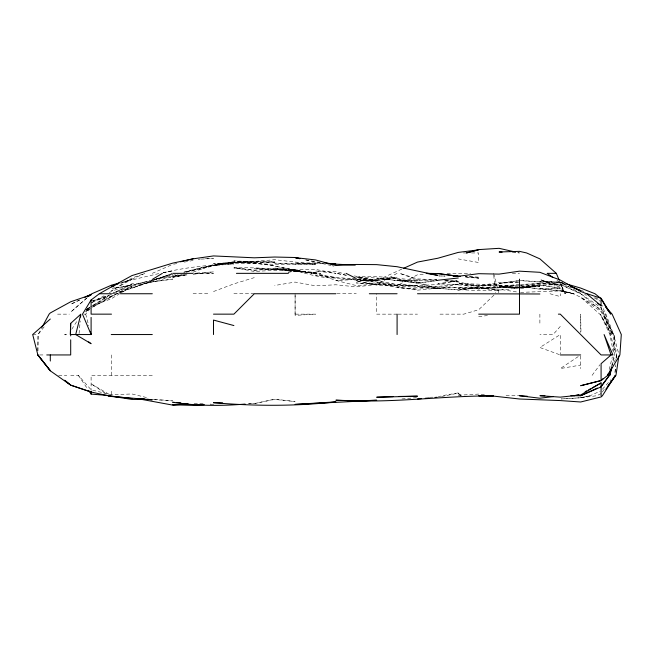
<?xml version="1.0" encoding="UTF-8"?>
<svg xmlns="http://www.w3.org/2000/svg" width="654" height="654" viewBox="0 0 654 654"><rect width="100%" height="100%" fill="white"/><g stroke="black" fill="none" stroke-linecap="round" stroke-linejoin="round"><path stroke-width="0.49" stroke-dasharray="3.27 2.45" d="M37.899 350.863L38.079 334.546L41.439 328.341M37.842 350.863L38.079 334.546L45.412 325.234M615.013 372.428L615.447 366.6M616.093 357.861L616.305 354.942L610.362 334.546L603.487 314.149L601.083 310.601L580.687 293.744L560.29 284.163L539.885 282.969L520.461 285.504M613.1 351.059L614.507 334.546L614.793 354.942L612.446 364.662M79.06 333.573L80.213 320.942M615.079 372.428L615.831 364.662M616.575 356.888L616.763 354.942L613.043 334.546L603.487 314.149L612.169 334.546L602.35 305.467M611.784 365.627L613.509 356.888M295.363 314.149L315.498 314.149L295.093 315.383L295.109 294.766M609.226 369.518L612.299 356.888M611.106 367.36L615.537 359.381M616.027 358.49L617.008 356.716M71.776 329.24L77.703 320.01M592.107 375.347L599.89 364.769M602.277 392.024L604.664 388.844M84.104 314.149L85.715 314.149L91.102 307.421M560.29 326.42L553.112 334.546L539.885 334.546M602.391 389.253L610.877 379.737M493.942 295.134L478.687 309.726L463.809 314.149L437.894 314.149M86.655 309.882L89.614 307.445L86.655 309.931M90.309 306.914L86.361 309.931L90.309 307.004M86.287 309.98L91.102 306.407L111.499 298.665L119.617 293.744M92.729 306.334L109.055 295.387M578.242 356.577L560.29 368.562L580.687 365.055M109.292 292.771L111.499 291.316L131.895 283.828L152.3 281.939L172.697 279.086L152.3 282.029L131.895 286.256L112.423 293.409L131.895 284.188L112.047 293.744M86.042 311.353L90.26 308.565M85.486 311.59L90.301 308.516M92.803 305.353L108.948 295.33M121.26 292.73L131.895 286.125L91.985 305.802M86.949 310.364L90.268 308.475M111.499 296.564L91.985 307.503L116.984 293.744L131.895 288.071L171.708 273.683L131.895 288.071L152.3 281.588L181.583 274.688M397.092 273.347L376.696 284.506L356.291 286.869L335.894 284.784L315.498 285.806L295.093 282.087L274.696 285.487M91.102 302.859L105.18 295.183M518.467 286.485C464.332 288.855 410.287 286.493 356.291 282.929L397.092 285.7L417.489 274.762L425.264 274.222M601.083 393.61L596.759 395.744L580.687 397.755L561.263 398.965L580.687 397.771L590.088 395.744L600.168 391.141M79.567 299.949L70.697 304.298L79.567 300.161M401.728 269.154L376.696 280.574L356.291 280.059L376.696 280.795L397.092 277.157L376.696 279.307L357.313 279.511M152.3 273.347L172.697 264.38M92.026 302.459L108.719 295.216M213.498 291.529L233.895 283.861L254.292 277.631M120.769 283.386L131.895 279.233L144.959 273.347L131.895 278.073L111.499 290.801L131.895 279.233L120.769 283.019M193.094 272.162L213.498 264.674L233.895 261.665L254.292 262.197L274.696 261.878C243.803 260.079 213.294 264.085 183.512 272.195M437.894 397.06L441.81 395.744L458.291 392.891L461.103 395.744L458.291 395.261L458.291 392.891M92.067 300.963L131.895 287.556L111.499 296.115L92.067 301.02M178.141 274.786L172.697 276.511L153.273 279.765M153.273 280.116L172.697 274.214L155.211 279.111M175.468 274.705L153.273 279.716M186.464 272.228C208.397 265.328 231.303 261.96 254.292 262.197L233.895 262.344L213.498 263.611C247.506 262.172 281.498 265.826 315.498 264.355L274.696 259.703L254.292 261.445L233.895 262.344L213.498 264.674L183.799 272.317M122.184 282.226L159.748 273.347M152.3 279.928L131.895 285.308L112.472 288.185L131.895 285.455L152.3 280.411M520.461 287.678L539.885 282.969L560.29 285.569L539.885 279.544L560.29 287.302L565.857 293.744L560.29 283.803L564.803 293.744L559.562 281.048M163.132 272.677C186.316 267.298 210.122 264.649 233.895 263.93L213.498 265.581L233.895 262.516L254.292 263.022L274.696 265.745L254.292 263.145L233.895 262.516L213.498 265.851L193.094 270.772L184.477 272.219M580.687 397.755L590.088 395.744M163.132 272.783L172.697 270.919L163.729 272.604M173.67 264.191L178.526 263.251M184.354 262.131L193.094 260.439M441.483 396.553L458.291 393.144L461.103 395.744M193.094 274.304L213.498 271.868L194.066 273.266M288.161 272.154L295.093 271.116L315.498 273.347L274.696 269.186L254.292 268.483C276.446 269.881 298.796 270.037 320.762 273.347C291.897 270.552 262.965 266.832 233.895 267.993L254.292 270.176L274.696 269.186L295.093 269.922L315.498 269.399L335.894 273.347L315.498 271.042L335.894 271.492L344.674 273.936M184.354 274.623L172.697 276.315L189.21 274.688M288.161 272.219L295.093 271.222L274.696 268.827L254.292 270.208L233.895 267.6L254.292 271.475L274.696 270.315L295.093 270.331L315.498 273.29L274.696 268.998L295.093 270.331L311.762 273.347L295.093 269.742L274.696 266.325C295.477 268.786 314.639 278.563 335.894 278.007L315.498 273.446L335.894 280.419L356.291 285.594L376.696 284.098L356.291 281.073L376.696 285.087L417.489 287.261L437.894 287.817L458.291 287.449L478.687 288.806L499.092 287.351L519.489 287.67M520.461 287.507L539.885 286.231L519.489 288.005L499.092 286.28L519.489 287.572C485.742 293.948 451.464 287.809 417.489 288.046M520.461 288.651L539.885 285.872L520.51 286.436M397.092 285.749L376.696 283.059L397.092 287.678L417.489 289.215L397.092 287.253L417.489 290.172L437.894 288.177L458.291 290.098L478.687 287.629L519.489 287.523M478.687 316.618L487.434 315.555M436.921 280.533C410.401 286.288 384.029 276.184 357.313 277.41M458.291 290.098L478.687 287.654L499.092 290.441L478.687 287.654L458.291 288.553L478.687 287.899L499.092 289.207L518.516 292.248M355.318 278.293L335.894 280.492L356.291 279.52M519.489 284.351L499.092 286.452L518.467 285.675M401.948 398.948L417.489 397.542M518.516 282.078L499.092 283.28L519.489 280.55L478.687 286.689L458.291 283.427L499.092 284.931L478.687 285.7L499.092 282.561L519.489 282.013M210.433 404.352L213.498 404.172L210.433 404.066M458.291 395.261L478.687 394.076L486.421 394.82M249.199 403.853L254.292 403.583L274.696 399.414L295.093 401.564L274.696 399.136L254.292 403.583L248.177 403.428M198.195 259.262L200.238 259.156M201.26 259.107L213.498 258.493L203.296 258.641M356.291 277.026C383.604 274.467 410.548 281.866 437.894 280.419L417.489 283.157L397.092 280.427L417.489 280.231L397.092 280.582L376.696 278.105L397.092 278.441L376.696 280.067L357.264 277.509M520.51 284.318L539.885 283.771L560.29 284.196L570.002 287.098M520.51 292.371L560.29 290.916L574.138 293.744L560.29 290.981L520.461 286.575M429.735 397.256L432.793 397.182M520.51 285.618L560.29 284.588L580.687 293.744L601.083 307.633L613.583 334.546L618.766 353.969M436.872 279.863L417.489 279.904L399.7 273.347L417.489 278.923L436.872 279.757M463.392 252.951L466.449 252.951M471.55 252.951L478.687 252.951L478.687 262.516L458.291 258.91M194.115 273.347L213.498 273.347L193.094 273.331M447.074 273.347L470.528 273.347M512.352 273.347L519.489 273.347M193.094 293.744L209.509 293.744M233.895 293.744L254.292 293.744M336.916 293.744L356.291 293.744M57.568 314.149L69.283 314.149M397.092 314.149L376.696 314.149L376.696 293.744M398.049 314.149L417.489 314.149M32.7 334.546L38.079 334.546M39.673 354.942L45.339 354.942M58.615 375.347L66.798 375.347M70.697 375.347L78.357 375.347L91.102 389.792L111.499 394.844L131.895 393.945L148.474 398.024M152.3 375.347L91.102 375.347L91.102 390.348M506.057 395.744L519.489 395.744M445.031 276.029L438.908 275.963L445.031 276.07M519.489 285.635L478.687 285.561L458.291 283.313L478.687 289.093L499.092 285.455L519.489 287.907M323.656 263.734L295.093 263.137L315.498 262.843L323.656 263.341M565.849 284.719L560.29 282.773L539.885 282.087L520.461 280.623M194.115 403.51L204.318 403.861M518.467 287.629L499.092 286.885L519.489 288.798M357.313 279.569L376.696 280.37L397.092 284.629L417.489 285.528L437.894 284.555L458.291 280.525L437.894 283.722L478.687 286.084L458.291 282.005L444.687 280.95M512.352 252.607L519.489 252.951L517.543 252.509M520.51 280.599L560.29 282.618L564.925 284.286M357.264 279.585L376.696 280.795L357.264 278.31M153.273 399.61L172.697 400.927L153.273 399.128M444.687 280.37L458.291 281.392L445.66 280.402M465.092 276.944L478.687 278.261L465.092 276.855M320.354 262.54L305.778 259.949M356.291 279.389L315.498 275.056L335.894 277.975L376.696 282.242L397.092 285.667L417.489 285.52L397.092 284.555L357.264 279.511M520.461 286.591L539.885 289.182L560.29 288.774L539.885 288.716L560.29 290.916L573.681 293.744L560.29 290.065L572.994 293.744L580.687 297.178L601.083 309.448L605.947 314.149L613.583 334.546L601.083 311.705L580.687 297.178L601.083 315.318L611.318 334.546L600.307 314.149L609.88 334.546L613.313 352.032M357.264 277.443L376.696 280.37L354.354 275.898M346.301 275.187L336.311 273.347L346.301 275.326M331.038 265.508L305.778 259.891M332.011 265.72L333.949 266.153M549.989 293.744L560.29 296.605L560.29 293.744M563.2 283.01L560.29 282.168L539.885 281.269L560.29 282.168L564.925 284.065L560.29 282.168L580.687 293.245M580.687 290.294L585.265 291.864M559.358 354.607L539.885 347.503L560.29 334.546L560.29 353.953M594.102 297.75L600.217 301.249M108.948 394.248L91.102 383.8L106.52 394.117M584.709 294.316L586.352 295.453M557.004 280.402L560.29 282.757M595.524 297.374L600.29 301.003M78.357 375.347L87.775 389.204M493.598 273.347L498.83 292.771M85.715 314.149L88.789 325.806M493.77 275.293L495.307 292.771M580.965 331.488L580.687 314.149L580.687 332.404M601.083 306.612L601.083 310.601M580.687 355.956L580.687 368.603M539.885 314.149L539.885 323.697M295.093 293.744L295.093 315.383M111.499 354.942L111.499 375.347M111.499 391.215L111.499 395.147M87.325 297.521L70.697 312.122L87.325 297.595M458.291 284.171L437.894 288.684L417.489 286.542L437.894 286.452L458.291 284.171M186.251 274.737L172.697 277.517L186.3 274.737M539.885 284.49L520.461 287.842L539.885 285.357L560.29 288.095L539.885 284.49M315.498 263.954L295.093 264.077L274.696 263.129L315.498 263.954M274.696 262.45L254.292 262.385L233.895 260.913L274.696 262.45M478.687 277.222L465.427 276.609L478.687 277.222M295.093 269.742L274.696 268.066L295.093 269.808M417.489 282.144L397.092 279.176L417.489 283.149L437.894 288.684L417.489 282.144"/><path stroke-width="0.98" d="M70.28 334.546L70.697 323.362L80.834 314.149L75.709 334.546L91.102 343.702L88.674 341.87M70.469 334.546L70.697 323.362M80.565 317.059L80.744 315.114M618.88 355.915L615.962 375.347L605.849 389.22M611.408 367.573L609.871 375.347L611.752 367.573M608.277 373.401L607.811 375.347L610.91 369.134M41.921 327.45L49.115 314.149L50.301 312.955L70.697 301.78L91.102 294.791L88.437 296.025M587.112 293.744L601.083 298.298L601.083 305.712L586.63 293.744L580.687 291.439L560.29 280.084L539.885 272.309L519.489 271.165L499.092 274.108L478.687 273.683L458.291 276.274L437.894 273.552L426.195 273.347L437.894 275.383L397.092 266.709L376.696 264.633L356.291 264.461L335.894 265.516L315.498 259.924L295.093 257.619L299.949 258.682L295.093 257.504L274.696 257.03L254.292 257.807L213.498 255.927L193.094 258.837L172.697 263.121L131.895 275.596L111.499 286.853L99.334 293.744L91.102 299.982L82.502 314.149L91.102 334.546L70.697 334.546L70.697 335.903M607.942 385.95L615.373 375.347L602.408 395.744L601.083 396.945L580.687 401.989L560.29 400.575L519.489 399.005L490.255 395.744L493.198 395.744L478.687 395.744L492.969 395.752M601.083 386.342L609.405 375.347L601.083 386.898L580.687 395.744L570.844 395.744M603.184 378.552L601.083 380.473L580.687 385.705L601.083 380.628L607.738 375.347L619.886 354.942L621.3 334.546L612.136 314.149L605.637 306.857M50.301 319.029L32.7 334.546L37.858 354.942L50.301 370.826L70.697 385.165L91.102 392.016L111.499 396.504L152.3 399.774L147.444 399.275M88.83 296.188L91.879 293.744L111.499 285.169L119.273 283.027M152.3 279.422L162.356 273.347M601.083 395.744L601.083 382.925L580.687 394.983L560.29 397.142L540.523 395.744M585.126 391.73L586.9 390.757M588.674 389.776L590.448 388.795M592.222 387.814L601.083 382.925M84.889 297.333L91.102 294.292M580.687 395.744L597.38 388.051M403.583 268.32L417.489 262.082L437.894 258.224L458.291 252.403L478.687 249.853L466.449 252.951L478.687 249.607L499.092 248.324L515.605 252.068M111.499 286.853L114.278 285.814M111.499 286.174L117.99 283.967M180.471 261.821L193.094 258.788M573.991 395.744L578.774 394.624M553.488 396.569L539.885 398.221L519.489 395.744L527.263 396.242M437.894 280.247L458.291 277.999M417.489 398.973L421.38 398.638M425.264 398.294L429.147 397.959M434.975 397.452L436.921 397.289M188.238 403.87L172.697 405.104L137.724 398.67M370.867 400.567L295.093 404.409L335.894 401.875C295.191 406.371 254.267 406.175 213.498 402.692L222.679 402.864M176.58 404.524L172.697 404.769L193.094 405.406L204.318 404.728M180.471 404.278L187.265 403.845M245.119 404.074C220.962 406.06 196.699 405.971 172.697 402.3L174.741 402.414M393.013 396.635L376.696 397.223L417.489 396.177L399.128 396.455M364.45 400.583L347.111 400.575M492.969 395.874C447.328 395.776 401.948 402.006 356.291 400.869L376.696 400.256L356.291 401.041L335.894 400.207L345.075 400.501M486.601 395.825L492.536 395.744M172.697 273.347L193.094 273.347M236.437 273.347L288.381 273.347M559.203 280.19L556.309 273.347L547.136 273.347L552.892 277.468M99.334 293.744L111.499 293.744M120.369 293.744L152.3 293.744M335.894 293.744L254.292 293.744L233.895 314.149L213.498 314.149M369.322 293.744L397.092 293.744M417.489 293.744L457.53 293.744M458.291 293.744L539.885 293.981M111.499 314.149L91.102 314.149L91.102 299.982M478.687 314.149L519.489 314.149L519.489 279.111M558.377 314.149L560.29 314.149L601.083 354.942L612.921 354.942L604.083 334.546L611.065 354.942L601.083 363.673L601.083 380.628M64.844 334.546L66.168 334.546M111.237 334.546L152.3 334.546M46.745 354.942L70.697 354.942L70.697 339.81M560.29 354.942L580.687 354.942M539.885 395.744L544.937 395.744M145.155 399.496L131.895 399.414L109.807 395.94M453.189 276.102L460.236 276.356M453.189 276.201L458.291 276.282L437.894 273.552M332.837 264.003L355.269 265.123M502.149 252.125L499.092 251.986L519.489 251.357L526.601 252.951L539.885 258.87L556.309 273.347M176.776 402.537L180.856 402.766M327.736 263.595L335.894 264.093L324.237 262.933M88.887 390.83L91.102 394.092L108.58 395.507M111.499 396.504L108.131 395.744L131.895 398.531M140.643 398.58L144.526 398.981M233.895 325.553L213.498 320.068L213.498 334.546M566.119 283.852L580.687 288.071L594.993 293.744L601.083 298.665L607.533 309.849M70.697 385.149L91.102 392.016M346.015 273.347L356.291 278.473M597.813 303.431L601.083 305.712M607.795 310.274L610.844 314.149L601.083 298.298M90.334 331.627L91.102 334.546L91.102 317.386M397.092 314.149L397.092 334.546M91.102 391.509L91.102 394.092M50.301 354.942L50.301 361.024M37.858 354.942L50.301 370.687L37.858 354.942M580.687 290.638L570.484 286.403L580.687 290.638M69.945 384.536L64.656 380.244L69.945 384.552"/></g></svg>
